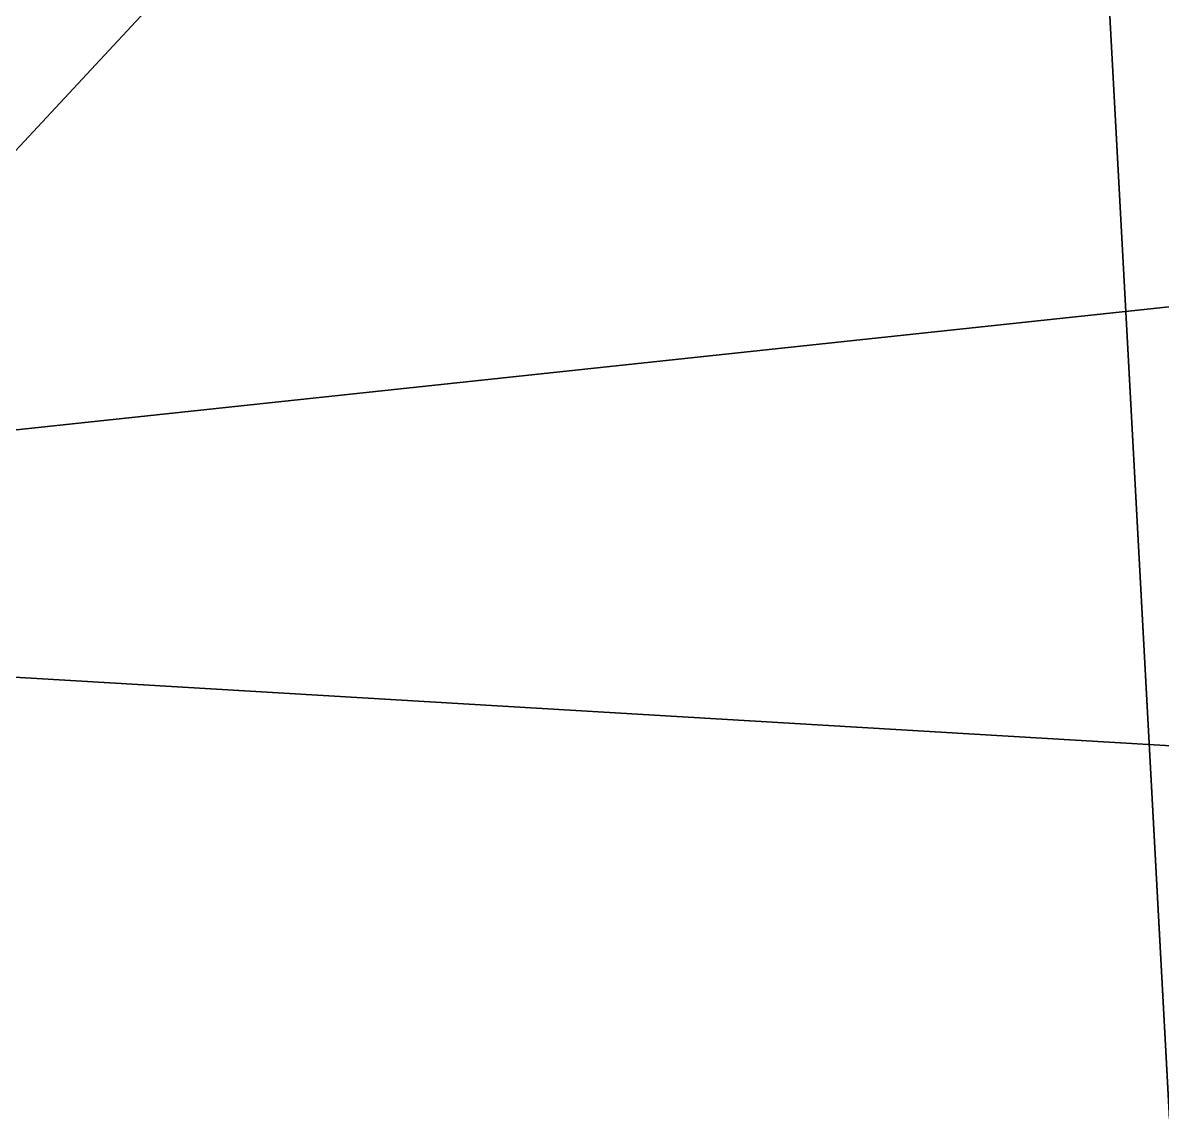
# Model space of a CAD drawing. Header units: metres. Extents: x 503497 to 504361, y 6966567 to 6966857.
# Drawn here: x 504124.6136 to 504124.6939, y 6966701.6057 to 6966701.6826 of the extents above; entities that cross this region are included whole.
import ezdxf

# ---------------------------------------------------------------- set-up
doc = ezdxf.new("R2010")
doc.units = ezdxf.units.M

msp = doc.modelspace()

# ---------------------------------------------------------------- linework, layer by layer
at = {"layer": 'SHADOW_APPROVED_20260621T090000'}
for points in [[(504124.1841, 6966701.6081), (504124.6865, 6966701.7525), (504066.1702, 6966638.8209), (504065.6678, 6966638.6765), (504124.1841, 6966701.6081)], [(504124.6865, 6966701.7525), (504126.4679, 6966701.5261), (504067.9516, 6966638.5945), (504066.1702, 6966638.8209), (504124.6865, 6966701.7525)]]:
    msp.add_lwpolyline(points, close=True, dxfattribs=at)
at = {"layer": 'SHADOW_APPROVED_20260621T120000'}
for points in [[(504124.1841, 6966701.6081), (504124.6865, 6966701.7525), (504127.3075, 6966653.0797), (504126.8051, 6966652.9353), (504124.1841, 6966701.6081)], [(504124.6865, 6966701.7525), (504126.4679, 6966701.5261), (504129.0889, 6966652.8533), (504127.3075, 6966653.0797), (504124.6865, 6966701.7525)]]:
    msp.add_lwpolyline(points, close=True, dxfattribs=at)
at = {"layer": 'SHADOW_APPROVED_20261221T090000'}
for points in [[(504126.4679, 6966701.5261), (504126.6349, 6966702.5968), (504096.3802, 6966704.3962), (504096.2132, 6966703.3255), (504126.4679, 6966701.5261)], [(504124.6865, 6966701.7525), (504126.4679, 6966701.5261), (504096.2132, 6966703.3255), (504094.4318, 6966703.5519), (504124.6865, 6966701.7525)]]:
    msp.add_lwpolyline(points, close=True, dxfattribs=at)
at = {"layer": 'SHADOW_APPROVED_20261221T150000'}
for points in [[(504124.1841, 6966701.6081), (504124.6865, 6966701.7525), (504162.3804, 6966705.7728), (504161.878, 6966705.6284), (504124.1841, 6966701.6081)], [(504123.6735, 6966701.1907), (504124.1841, 6966701.6081), (504161.878, 6966705.6284), (504161.3674, 6966705.211), (504123.6735, 6966701.1907)]]:
    msp.add_lwpolyline(points, close=True, dxfattribs=at)
at = {"layer": 'SHADOW_COMPARATOR_RL48_20260621T090000'}
for points in [[(504124.1841, 6966701.6081), (504124.6865, 6966701.7525), (504088.1988, 6966662.5117), (504087.6964, 6966662.3673), (504124.1841, 6966701.6081)], [(504124.6865, 6966701.7525), (504126.4679, 6966701.5261), (504089.9802, 6966662.2853), (504088.1988, 6966662.5117), (504124.6865, 6966701.7525)]]:
    msp.add_lwpolyline(points, close=True, dxfattribs=at)
at = {"layer": 'SHADOW_COMPARATOR_RL48_20260621T120000'}
for points in [[(504124.1841, 6966701.6081), (504124.6865, 6966701.7525), (504126.3208, 6966671.4027), (504125.8184, 6966671.2583), (504124.1841, 6966701.6081)], [(504124.6865, 6966701.7525), (504126.4679, 6966701.5261), (504128.1022, 6966671.1763), (504126.3208, 6966671.4027), (504124.6865, 6966701.7525)]]:
    msp.add_lwpolyline(points, close=True, dxfattribs=at)
at = {"layer": 'SHADOW_COMPARATOR_RL48_20261221T090000'}
for points in [[(504126.4679, 6966701.5261), (504126.6349, 6966702.5968), (504107.7697, 6966703.7188), (504107.6027, 6966702.6481), (504126.4679, 6966701.5261)], [(504124.6865, 6966701.7525), (504126.4679, 6966701.5261), (504107.6027, 6966702.6481), (504105.8213, 6966702.8745), (504124.6865, 6966701.7525)]]:
    msp.add_lwpolyline(points, close=True, dxfattribs=at)
at = {"layer": 'SHADOW_COMPARATOR_RL48_20261221T150000'}
for points in [[(504124.1841, 6966701.6081), (504124.6865, 6966701.7525), (504148.1904, 6966704.2594), (504147.688, 6966704.115), (504124.1841, 6966701.6081)], [(504123.6735, 6966701.1907), (504124.1841, 6966701.6081), (504147.688, 6966704.115), (504147.1774, 6966703.6976), (504123.6735, 6966701.1907)]]:
    msp.add_lwpolyline(points, close=True, dxfattribs=at)

doc.saveas('drawing.dxf')
